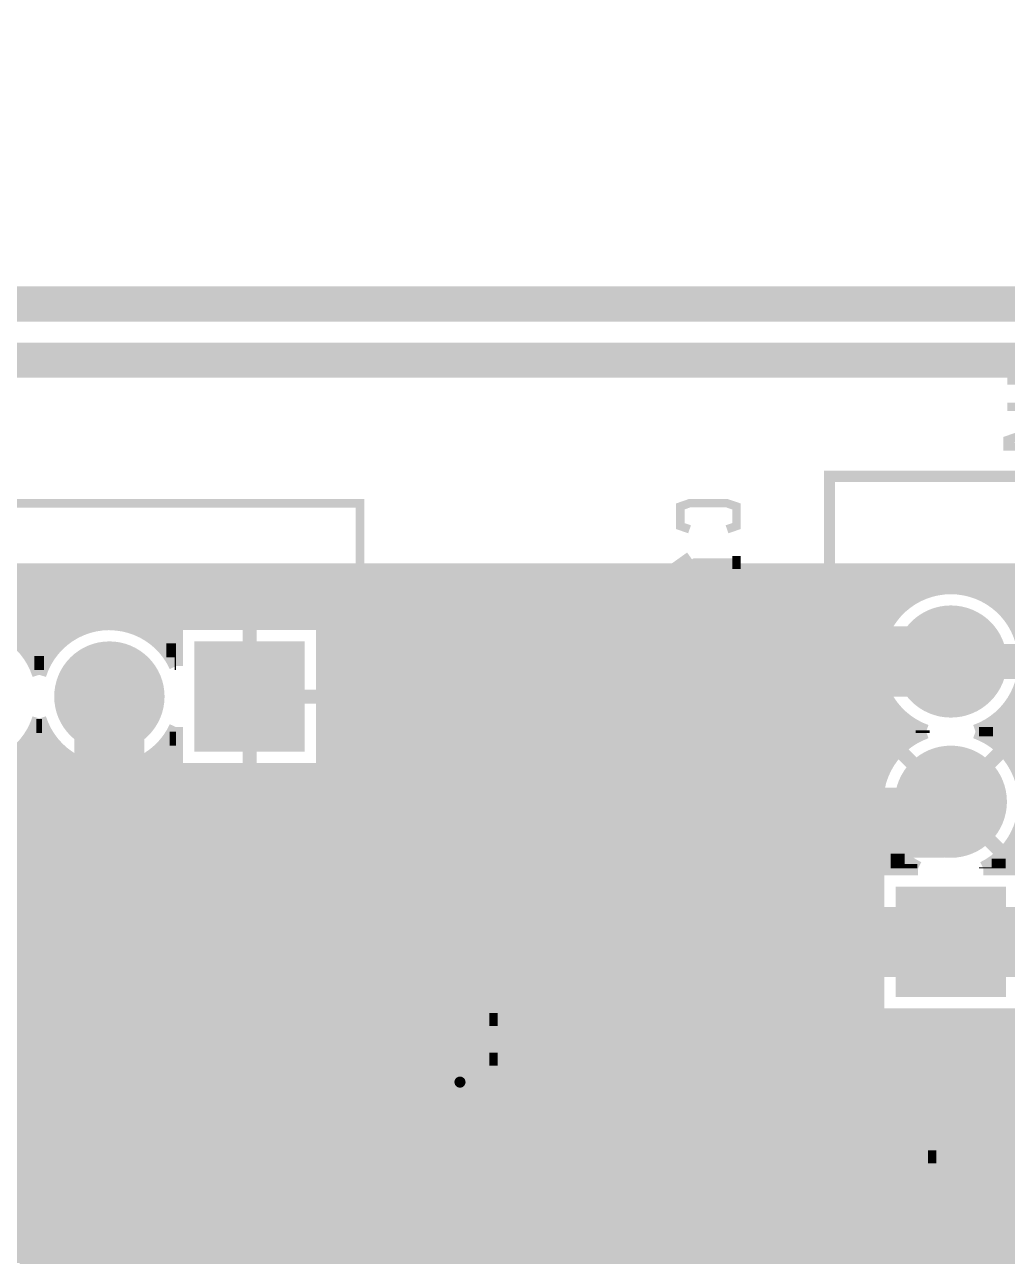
# Model space of a CAD drawing. Extents: x -20 to 155, y -92 to 168.
# Drawn here: x 105.15 to 122.94, y 107.33 to 129.65 of the extents above; entities that cross this region are included whole.
import ezdxf

# ---------------------------------------------------------------- set-up
doc = ezdxf.new("R2010")
doc.units = 0
doc.header["$MEASUREMENT"] = 0
doc.layers.get('0').update_dxf_attribs({"linetype": 'CONTINUOUS'})
for name, color, linetype in [('25-334-1_BOT', 7, 'CONTINUOUS'), ('25-334-1_DRD', 7, 'CONTINUOUS'), ('25-334-1_DRL', 2, 'CONTINUOUS'), ('25-334-1_IN1', 4, 'CONTINUOUS'), ('25-334-1_IN2', 3, 'CONTINUOUS'), ('25-334-1_SMB', 5, 'CONTINUOUS'), ('25-334-1_SMT', 10, 'CONTINUOUS'), ('25-334-1_SPB', 14, 'CONTINUOUS'), ('25-334-1_SSB', 12, 'CONTINUOUS'), ('25-334-1_TOP', 13, 'CONTINUOUS'), ('THRUHOLE_TAP', 7, 'CONTINUOUS')]:
    doc.layers.add(name, color=color, linetype=linetype)

# ---------------------------------------------------------------- blocks, each defined once
blk = doc.blocks.new('ROUND_6')
at = {"const_width": 1.016}
blk.add_lwpolyline([(-0.508, 0, 1), (0.508, 0, 1)], format="xyb", close=True, dxfattribs=at)
blk = doc.blocks.new('ROUND_18')
at = {"const_width": 0.99949}
blk.add_lwpolyline([(-0.499744, 0, 1), (0.499744, 0, 1)], format="xyb", close=True, dxfattribs=at)
blk = doc.blocks.new('SQUARE_19')
blk.add_solid([(0.99949, 0.99949), (0.99949, -0.99949), (-0.99949, 0.99949), (-0.99949, -0.99949)])
blk = doc.blocks.new('RECTANGLE_26')
blk.add_solid([(0.4826, 0.4064), (0.4826, -0.4064), (-0.4826, 0.4064), (-0.4826, -0.4064)])
blk = doc.blocks.new('ROUND_39')
at = {"const_width": 0.35052}
blk.add_lwpolyline([(-0.17526, 0, 1), (0.17526, 0, 1)], format="xyb", close=True, dxfattribs=at)
blk = doc.blocks.new('RECTANGLE_46')
blk.add_solid([(1.30048, 0.6477), (1.30048, -0.6477), (-1.30048, 0.6477), (-1.30048, -0.6477)])
blk = doc.blocks.new('ROUND_75')
at = {"const_width": 0.54991}
blk.add_lwpolyline([(-0.274954, 0, 1), (0.274954, 0, 1)], format="xyb", close=True, dxfattribs=at)
blk = doc.blocks.new('ROUND_81')
at = {"const_width": 0.50038}
blk.add_lwpolyline([(-0.25019, 0, 1), (0.25019, 0, 1)], format="xyb", close=True, dxfattribs=at)
blk = doc.blocks.new('ROUND_85')
at = {"const_width": 0.10033}
blk.add_lwpolyline([(-0.050164, 0, 1), (0.050164, 0, 1)], format="xyb", close=True, dxfattribs=at)
blk = doc.blocks.new('ROUND_42')
at = {"const_width": 0.35052}
blk.add_lwpolyline([(-0.17526, 0, 1), (0.17526, 0, 1)], format="xyb", close=True, dxfattribs=at)
blk = doc.blocks.new('ROUND_35')
at = {"const_width": 0.10033}
blk.add_lwpolyline([(-0.050164, 0, 1), (0.050164, 0, 1)], format="xyb", close=True, dxfattribs=at)
blk = doc.blocks.new('ROUND_71')
at = {"const_width": 0.50038}
blk.add_lwpolyline([(-0.25019, 0, 1), (0.25019, 0, 1)], format="xyb", close=True, dxfattribs=at)

msp = doc.modelspace()

# ---------------------------------------------------------------- linework, layer by layer
at = {"layer": '25-334-1_BOT'}
for points, const_width in [([(121.92, 118.11), (120.015, 118.11), (119.634, 118.491), (117.475, 118.491)], 1.27), ([(117.475, 118.491), (115.824, 118.491), (114.935, 117.602), (114.935, 107.2896), (114.8842, 107.2388), (113.03, 107.2388)], 0.635), ([(121.92, 115.57), (121.539, 115.189), (117.475, 115.189)], 1.27), ([(130.81, 112.4839), (126.65456, 112.4839), (126.111, 113.03), (121.92, 113.03)], 1.27), ([(113.03, 108.6612), (113.03, 110.49)], 0.254), ([(113.03, 110.49), (113.03, 108.6612), (113.03, 110.49)], 0.254), ([(113.03, 103.505), (114.935, 103.505), (114.935, 107.2896), (114.8842, 107.2388), (113.03, 107.2388)], 0.635)]:
    msp.add_lwpolyline(points, dxfattribs=dict(at, const_width=const_width))
at = {"layer": '25-334-1_DRD', "const_width": 0.254}
for points in [[(121.285, 118.745), (121.285, 117.475)], [(122.555, 118.745), (121.285, 118.745)], [(122.555, 118.745), (121.285, 117.475)], [(122.555, 117.475), (121.285, 118.745)], [(122.555, 117.475), (122.555, 118.745)], [(106.68, 118.11), (106.68, 116.84)], [(109.22, 118.11), (109.22, 116.84)], [(107.315, 117.475), (106.045, 117.475)], [(109.855, 117.475), (108.585, 117.475)], [(121.285, 117.475), (122.555, 117.475)], [(121.285, 116.205), (121.285, 114.935)], [(122.555, 116.205), (121.285, 116.205)], [(122.555, 116.205), (121.285, 114.935)], [(122.555, 114.935), (121.285, 116.205)], [(122.555, 114.935), (122.555, 116.205)], [(121.285, 114.935), (122.555, 114.935)], [(121.285, 113.665), (121.285, 112.395)], [(122.555, 113.665), (121.285, 113.665)], [(122.555, 113.665), (121.285, 112.395)], [(122.555, 112.395), (121.285, 113.665)], [(122.555, 112.395), (122.555, 113.665)], [(121.285, 112.395), (122.555, 112.395)], [(113.665, 111.125), (112.395, 109.855)], [(113.665, 109.855), (112.395, 111.125)], [(113.665, 111.125), (112.395, 109.855)], [(113.665, 109.855), (112.395, 111.125)], [(113.665, 111.125), (112.395, 109.855)], [(113.665, 109.855), (112.395, 111.125)]]:
    msp.add_lwpolyline(points, dxfattribs=at)
at = {"layer": '25-334-1_IN2', "const_width": 0.254}
for points in [[(134.874, 119.761), (99.06, 119.761)], [(105.1814, 119.761), (105.1814, 118.30304)], [(105.41, 119.761), (105.41, 117.8687)], [(105.6386, 119.761), (105.6386, 118.30304)], [(105.8672, 119.761), (105.8672, 118.52656)], [(106.0958, 119.761), (106.0958, 118.6688)], [(106.3244, 119.761), (106.3244, 118.75516)], [(106.553, 119.761), (106.553, 118.79834)], [(106.7816, 119.761), (106.7816, 118.80088)], [(107.0102, 119.761), (107.0102, 118.76278)], [(107.2388, 119.761), (107.2388, 118.6815)], [(107.4674, 119.761), (107.4674, 118.54688)], [(107.696, 119.761), (107.696, 118.33352)], [(107.9246, 119.761), (107.9246, 118.80596)], [(108.1532, 119.761), (108.1532, 118.80596)], [(108.3818, 119.761), (108.3818, 118.80596)], [(108.6104, 119.761), (108.6104, 118.80596)], [(108.839, 119.761), (108.839, 118.80596)], [(109.0676, 119.761), (109.0676, 118.80596)], [(109.2962, 119.761), (109.2962, 118.80596)], [(109.5248, 119.761), (109.5248, 118.80596)], [(109.7534, 119.761), (109.7534, 118.80596)], [(109.982, 119.761), (109.982, 118.80596)], [(110.2106, 119.761), (110.2106, 118.80596)], [(110.4392, 119.761), (110.4392, 118.80596)], [(110.6678, 119.761), (110.6678, 101.31298)], [(110.8964, 119.761), (110.8964, 101.54412)], [(111.125, 119.761), (111.125, 101.63302)], [(111.3536, 119.761), (111.3536, 101.63556)], [(111.5822, 119.761), (111.5822, 101.55936)], [(111.8108, 119.761), (111.8108, 101.35108)], [(112.0394, 119.761), (112.0394, 90.40876)], [(112.268, 119.761), (112.268, 90.24112)], [(112.4966, 119.761), (112.4966, 70.7644)], [(112.7252, 119.761), (112.7252, 70.5358)], [(112.9538, 119.761), (112.9538, 70.3072)], [(113.1824, 119.761), (113.1824, 70.0786)], [(113.411, 119.761), (113.411, 69.85)], [(113.6396, 119.761), (113.6396, 69.6214)], [(113.8682, 119.761), (113.8682, 69.3928)], [(114.0968, 119.761), (114.0968, 69.1642)], [(114.3254, 119.761), (114.3254, 90.08872)], [(114.554, 119.761), (114.554, 90.35288)], [(114.7826, 119.761), (114.7826, 90.45194)], [(115.0112, 119.761), (115.0112, 90.46464)], [(115.2398, 119.761), (115.2398, 90.39606)], [(115.4684, 119.761), (115.4684, 90.21064)], [(115.697, 119.761), (115.697, 73.78192)], [(115.9256, 119.761), (115.9256, 101.38664)], [(116.1542, 119.761), (116.1542, 101.57206)], [(116.3828, 119.761), (116.3828, 101.64064)], [(116.6114, 119.761), (116.6114, 101.62794)], [(116.84, 119.761), (116.84, 101.52888)], [(117.0686, 119.761), (117.0686, 101.26472)], [(117.2972, 119.761), (117.2972, 65.9638)], [(117.5258, 119.761), (117.5258, 65.7352)], [(117.7544, 119.761), (117.7544, 65.659)], [(117.983, 119.761), (117.983, 96.8248)], [(118.2116, 119.761), (118.2116, 97.34296)], [(118.4402, 119.761), (118.4402, 97.59696)], [(118.6688, 119.761), (118.6688, 97.75952)], [(118.8974, 119.761), (118.8974, 97.8662)], [(119.126, 119.761), (119.126, 97.92716)], [(119.3546, 119.761), (119.3546, 97.95002)], [(119.5832, 119.761), (119.5832, 97.93478)], [(119.8118, 119.761), (119.8118, 97.88398)], [(120.0404, 119.761), (120.0404, 97.78746)], [(120.269, 119.761), (120.269, 97.64014)], [(120.4976, 119.761), (120.4976, 97.41154)], [(120.7262, 119.761), (120.7262, 118.7323)], [(120.9548, 119.761), (120.9548, 119.04726)], [(121.1834, 119.761), (121.1834, 119.23522)], [(121.412, 119.761), (121.412, 119.35714)], [(121.6406, 119.761), (121.6406, 119.42572)], [(121.8692, 119.761), (121.8692, 119.45366)], [(122.0978, 119.761), (122.0978, 119.4435)], [(122.3264, 119.761), (122.3264, 119.3927)], [(122.555, 119.761), (122.555, 119.29618)], [(122.7836, 119.761), (122.7836, 119.14124)], [(123.0122, 119.761), (123.0122, 118.8974)], [(152.4, 119.6848), (99.06, 119.6848)], [(148.67636, 119.4562), (99.06, 119.4562)], [(121.16816, 119.2276), (99.06, 119.2276)], [(148.1963, 119.2276), (122.6693, 119.2276)], [(120.90908, 118.999), (99.06, 118.999)], [(147.9169, 118.999), (122.93092, 118.999)], [(106.37774, 118.7704), (104.44226, 118.7704)], [(107.88904, 118.7704), (106.98226, 118.7704)], [(110.55096, 118.80596), (107.88904, 118.80596)], [(107.88904, 118.80596), (107.88904, 118.02618)], [(109.22, 118.80596), (109.22, 117.475)], [(110.55096, 118.80596), (110.55096, 116.14404)], [(120.74652, 118.7704), (110.55096, 118.7704)], [(105.88498, 118.5418), (104.93502, 118.5418)], [(107.88904, 118.5418), (107.47502, 118.5418)], [(120.64492, 118.5418), (110.55096, 118.5418)], [(105.64622, 118.3132), (105.17124, 118.3132)], [(107.88904, 118.3132), (107.71124, 118.3132)], [(120.58904, 118.3132), (110.55096, 118.3132)], [(105.49636, 118.0846), (105.3211, 118.0846)], [(107.88904, 118.0846), (107.8611, 118.0846)], [(120.5738, 118.0846), (110.55096, 118.0846)], [(120.59666, 117.856), (110.55096, 117.856)], [(109.22, 116.14404), (109.22, 117.475)], [(110.55096, 117.475), (109.22, 117.475)], [(120.6627, 117.6274), (110.55096, 117.6274)], [(120.7262, 117.4877), (120.7262, 116.1923)], [(120.777, 117.3988), (110.55096, 117.3988)], [(123.0122, 117.3226), (123.0122, 116.3574)], [(147.39366, 117.3988), (123.063, 117.3988)], [(105.41, 117.07876), (105.41, 83.20786)], [(120.9548, 117.1702), (110.55096, 117.1702)], [(120.9548, 117.1702), (120.9548, 116.50726)], [(122.7836, 117.07622), (122.7836, 116.60124)], [(147.44446, 117.1702), (122.88266, 117.1702)], [(105.4608, 116.9416), (105.3592, 116.9416)], [(107.88904, 116.92128), (107.88904, 116.14404)], [(121.25198, 116.9416), (110.55096, 116.9416)], [(121.1834, 116.98224), (121.1834, 116.69522)], [(121.412, 116.86286), (121.412, 116.81714)], [(122.555, 116.92382), (122.555, 116.75618)], [(147.52574, 116.9416), (122.58802, 116.9416)], [(105.1814, 116.64696), (105.1814, 78.0796)], [(105.59034, 116.713), (105.22966, 116.713)], [(105.6386, 116.64696), (105.6386, 88.55964)], [(107.696, 116.61648), (107.696, 83.55584)], [(107.88904, 116.713), (107.76966, 116.713)], [(121.2088, 116.713), (110.55096, 116.713)], [(147.64512, 116.713), (122.6312, 116.713)], [(105.791, 116.4844), (105.02646, 116.4844)], [(105.8672, 116.4209), (105.8672, 88.74506)], [(107.4674, 116.40312), (107.4674, 83.7438)], [(107.88904, 116.4844), (107.56646, 116.4844)], [(120.93194, 116.4844), (110.55096, 116.4844)], [(120.9675, 116.5225), (121.92, 115.57)], [(122.8725, 116.5225), (121.92, 115.57)], [(147.81276, 116.4844), (122.90806, 116.4844)], [(106.1466, 116.2558), (104.67086, 116.2558)], [(106.0958, 116.27866), (106.0958, 88.81364)], [(106.3244, 116.1923), (106.3244, 88.80094)], [(106.553, 116.15166), (106.553, 88.70188)], [(106.7816, 116.14912), (106.7816, 88.43772)], [(107.0102, 116.18722), (107.0102, 83.94192)], [(107.88904, 116.2558), (107.21086, 116.2558)], [(107.2388, 116.2685), (107.2388, 83.86572)], [(110.55096, 116.14404), (107.88904, 116.14404)], [(107.9246, 116.14404), (107.9246, 83.25358)], [(108.1532, 116.14404), (108.1532, 75.1078)], [(108.3818, 116.14404), (108.3818, 74.8792)], [(108.6104, 116.14404), (108.6104, 74.6506)], [(108.839, 116.14404), (108.839, 74.422)], [(109.0676, 116.14404), (109.0676, 74.1934)], [(109.2962, 116.14404), (109.2962, 73.9648)], [(109.5248, 116.14404), (109.5248, 73.7362)], [(109.7534, 116.14404), (109.7534, 73.5076)], [(109.982, 116.14404), (109.982, 73.279)], [(110.2106, 116.14404), (110.2106, 73.0504)], [(110.4392, 116.14404), (110.4392, 72.8218)], [(120.76176, 116.2558), (110.55096, 116.2558)], [(120.65254, 116.0272), (99.06, 116.0272)], [(120.59412, 115.7986), (99.06, 115.7986)], [(120.5738, 115.57), (99.06, 115.57)], [(120.9675, 114.6175), (121.92, 115.57)], [(122.8725, 114.6175), (121.92, 115.57)], [(120.59412, 115.3414), (99.06, 115.3414)], [(120.65254, 115.1128), (99.06, 115.1128)], [(120.76176, 114.8842), (99.06, 114.8842)], [(120.7262, 114.9477), (120.7262, 114.36096)], [(120.93194, 114.6556), (99.06, 114.6556)], [(120.9548, 114.6302), (120.9548, 114.36096)], [(152.4, 114.6556), (122.90806, 114.6556)], [(123.0122, 114.7826), (123.0122, 114.36096)], [(121.2088, 114.427), (99.06, 114.427)], [(121.32818, 114.36096), (120.58904, 114.36096)], [(120.58904, 114.36096), (120.58904, 111.69904)], [(121.1834, 114.44224), (121.1834, 114.36096)], [(123.25096, 114.36096), (122.50928, 114.36096)], [(122.555, 114.38382), (122.555, 114.36096)], [(152.4, 114.427), (122.6312, 114.427)], [(122.7836, 114.53622), (122.7836, 114.36096)], [(120.58904, 114.1984), (99.06, 114.1984)], [(120.58904, 113.9698), (76.64196, 113.9698)], [(120.58904, 113.7412), (76.80452, 113.7412)], [(120.58904, 113.5126), (76.9112, 113.5126)], [(120.58904, 113.284), (76.97216, 113.284)], [(120.58904, 113.0554), (76.99502, 113.0554)], [(120.58904, 112.8268), (76.97978, 112.8268)], [(120.58904, 112.5982), (76.92898, 112.5982)], [(120.58904, 112.3696), (76.83246, 112.3696)], [(120.58904, 112.141), (76.68514, 112.141)], [(120.58904, 111.9124), (101.092, 111.9124)], [(147.3708, 111.6838), (101.092, 111.6838)], [(123.25096, 111.69904), (120.58904, 111.69904)], [(120.7262, 111.69904), (120.7262, 97.0026)], [(120.9548, 111.69904), (120.9548, 92.98178)], [(121.1834, 111.69904), (121.1834, 92.61602)], [(121.412, 111.69904), (121.412, 87.3633)], [(121.6406, 111.69904), (121.6406, 65.659)], [(121.8692, 111.69904), (121.8692, 80.71866)], [(122.0978, 111.69904), (122.0978, 81.00314)], [(122.3264, 111.69904), (122.3264, 81.10982)], [(122.555, 111.69904), (122.555, 81.1276)], [(122.7836, 111.69904), (122.7836, 81.06664)], [(123.0122, 111.69904), (123.0122, 80.89138)], [(147.3708, 111.4552), (101.092, 111.4552)], [(147.3708, 111.2266), (101.092, 111.2266)], [(147.3708, 110.998), (101.092, 110.998)], [(147.3708, 110.7694), (101.092, 110.7694)], [(147.3708, 110.5408), (101.092, 110.5408)], [(152.4, 110.3122), (101.092, 110.3122)], [(152.4, 110.0836), (101.092, 110.0836)], [(152.4, 109.855), (101.092, 109.855)], [(152.4, 109.6264), (101.092, 109.6264)], [(152.4, 109.3978), (101.092, 109.3978)], [(152.4, 109.1692), (101.092, 109.1692)], [(152.4, 108.9406), (101.092, 108.9406)], [(152.4, 108.712), (101.092, 108.712)], [(152.4, 108.4834), (101.092, 108.4834)], [(152.4, 108.2548), (86.741, 108.2548)], [(152.4, 108.0262), (86.741, 108.0262)], [(152.4, 107.7976), (86.741, 107.7976)], [(135.98652, 107.569), (86.741, 107.569)], [(135.5344, 107.3404), (86.741, 107.3404)]]:
    msp.add_lwpolyline(points, dxfattribs=at)
for points in [[(121.92, 119.4562, 0.4142136), (120.5738, 118.11)], [(123.2662, 118.11, 0.4142136), (121.92, 119.4562)], [(105.41, 117.8687, 0.3286705), (104.14, 118.80342)], [(106.68, 118.80596, 0.3286704), (105.41, 117.8687)], [(107.88904, 118.02618, 0.2938068), (106.68, 118.80342)], [(120.5738, 118.11, 0.3182174), (121.47296, 116.84)], [(122.36704, 116.84, 0.3182175), (123.2662, 118.11)], [(104.14, 116.14404, 0.328165), (105.41, 117.07876)], [(105.41, 117.07876, 0.3281646), (106.68, 116.14404)], [(106.68, 116.14404, 0.2933356), (107.88904, 116.92128)], [(121.47296, 116.84, 0.3182175), (120.5738, 115.57)], [(123.2662, 115.57, 0.3182174), (122.36704, 116.84)], [(120.5738, 115.57, 0.2863608), (121.32818, 114.36096)], [(122.50928, 114.36096, 0.2868196), (123.2662, 115.57)]]:
    msp.add_lwpolyline(points, format="xyb", dxfattribs=at)
at = {"layer": '25-334-1_SSB'}
for points, const_width in [([(122.94616, 122.72518), (123.79198, 122.72518), (123.96216, 122.7836), (123.96216, 123.1392), (123.79198, 123.20016), (122.94616, 123.20016)], 0.1524), ([(123.6218, 121.88698), (123.6218, 122.36196), (122.94616, 122.1232), (122.94616, 122.00636), (123.96216, 122.00636)], 0.1524), ([(119.92102, 109.67466), (119.72036, 109.66958), (119.72036, 121.46534), (127.61468, 121.46534), (127.61468, 109.67466), (119.92102, 109.67466)], 0.20066), ([(111.21898, 120.97512), (110.7186, 120.97512), (89.91854, 120.97512), (89.4207, 120.97512), (89.4207, 111.77524), (89.91854, 111.77524), (110.7186, 111.77524), (111.21898, 111.77524), (111.21898, 120.97512)], 0.1524), ([(117.86616, 120.50522), (118.03634, 120.56364), (118.03634, 120.91924), (117.86616, 120.97766), (117.18798, 120.97766), (117.02034, 120.91924), (117.02034, 120.56364), (117.18798, 120.50522)], 0.1524), ([(118.03634, 119.90324), (117.02034, 119.90324), (117.18798, 120.02262)], 0.1524), ([(118.03634, 119.78386), (118.03634, 120.02262)], 0.1524), ([(118.618, 114.3), (115.951, 114.3), (115.951, 119.38), (118.999, 119.38), (118.999, 114.3), (118.618, 114.3)], 0.1524), ([(113.46942, 112.22736), (113.63706, 112.28832), (113.63706, 112.64392), (113.46942, 112.70234), (112.79124, 112.70234), (112.62106, 112.64392), (112.62106, 112.28832), (112.79124, 112.22736)], 0.1524), ([(113.63706, 111.62792), (112.62106, 111.62792), (112.79124, 111.74476)], 0.1524), ([(113.63706, 111.50854), (113.63706, 111.74476)], 0.1524), ([(120.3579, 111.05134), (120.3579, 110.08614)], 0.20066), ([(120.53824, 111.07928), (120.53824, 110.06074)], 0.20066), ([(120.71858, 111.03864), (120.71858, 110.09884)], 0.20066), ([(113.63706, 110.90656), (112.62106, 110.90656), (112.79124, 111.02594)], 0.1524), ([(113.63706, 110.78972), (113.63706, 111.02594)], 0.1524), ([(120.17756, 110.9472), (120.17756, 110.19028)], 0.20066), ([(120.86082, 110.9472), (120.17756, 110.9472)], 0.20066), ([(120.89638, 110.9091), (120.89638, 110.22838)], 0.20066), ([(121.02846, 110.58906), (120.00992, 110.58906)], 0.20066), ([(120.98782, 110.76686), (120.05056, 110.76686)], 0.20066), ([(113.12906, 110.36554), (113.12906, 110.00994), (113.29924, 109.95152), (113.46942, 109.95152), (113.63706, 110.00994), (113.63706, 110.36554), (113.46942, 110.42396), (113.29924, 110.42396), (112.62106, 110.18774)], 0.1524), ([(121.00306, 110.40872), (120.03532, 110.40872)], 0.20066), ([(120.89892, 110.22838), (120.13946, 110.22838)], 0.20066), ([(113.8555, 109.4105), (113.8555, 106.4895), (112.2172, 106.4895), (112.2172, 109.4105), (113.8555, 109.4105)], 0.1524), ([(121.58218, 109.25302), (121.58218, 109.0168)], 0.1524), ([(121.58218, 109.13618), (122.59818, 109.13618), (122.428, 109.0168)], 0.1524), ([(115.64366, 107.57154), (116.48948, 107.57154), (116.65966, 107.62996), (116.65966, 107.98556), (116.48948, 108.04652), (115.64366, 108.04652)], 0.1524)]:
    msp.add_lwpolyline(points, dxfattribs=dict(at, const_width=const_width))
at = {"layer": '25-334-1_SSB', "const_width": 0.20066}
for points in [[(120.52046, 111.07928, 0.4142136), (120.00992, 110.56874)], [(121.02846, 110.56874, 0.4142136), (120.52046, 111.07674)], [(120.00992, 110.56874, 0.4142136), (120.52046, 110.0582)], [(120.52046, 110.06074, 0.4142136), (121.02846, 110.56874)]]:
    msp.add_lwpolyline(points, format="xyb", dxfattribs=at)
at = {"layer": '25-334-1_TOP'}
for points, const_width in [([(140.335, 130.556), (132.334, 130.556), (126.365, 124.587), (101.092, 124.587), (99.06, 122.555)], 0.635), ([(99.06, 113.284), (99.314, 113.284), (100.33, 114.3), (100.33, 121.285), (102.616, 123.571), (127.381, 123.571), (128.27, 124.46), (132.715, 124.46)], 0.635), ([(121.92, 118.11), (144.399, 118.11), (148.209, 121.92), (149.86, 121.92)], 0.635), ([(121.92, 113.03), (107.823, 113.03), (106.68, 114.173), (106.68, 117.475)], 1.27)]:
    msp.add_lwpolyline(points, dxfattribs=dict(at, const_width=const_width))

# ---------------------------------------------------------------- block references
at = {"layer": '25-334-1_BOT'}
for name, p in [('RECTANGLE_46', (117.475, 118.491)), ('ROUND_6', (121.92, 118.11)), ('ROUND_18', (106.68, 117.475)), ('SQUARE_19', (109.22, 117.475)), ('ROUND_6', (121.92, 115.57)), ('RECTANGLE_46', (117.475, 115.189)), ('SQUARE_19', (121.92, 113.03)), ('ROUND_39', (113.03, 110.49)), ('RECTANGLE_26', (113.03, 108.6612)), ('RECTANGLE_26', (113.03, 107.2388))]:
    msp.add_blockref(name, p, dxfattribs=at)
at = {"layer": '25-334-1_DRL'}
for name, p in [('ROUND_75', (121.92, 118.11)), ('ROUND_81', (106.68, 117.475)), ('ROUND_81', (109.22, 117.475)), ('ROUND_75', (121.92, 115.57)), ('ROUND_75', (121.92, 113.03)), ('ROUND_85', (113.03, 110.49))]:
    msp.add_blockref(name, p, dxfattribs=at)
at = {"layer": '25-334-1_IN1'}
for name, p in [('ROUND_6', (121.92, 118.11)), ('ROUND_18', (106.68, 117.475)), ('SQUARE_19', (109.22, 117.475)), ('ROUND_6', (121.92, 115.57)), ('SQUARE_19', (121.92, 113.03)), ('ROUND_42', (113.03, 110.49))]:
    msp.add_blockref(name, p, dxfattribs=at)
at = {"layer": '25-334-1_IN2'}
for name, p in [('ROUND_6', (121.92, 118.11)), ('ROUND_18', (106.68, 117.475)), ('SQUARE_19', (109.22, 117.475)), ('ROUND_6', (121.92, 115.57)), ('SQUARE_19', (121.92, 113.03)), ('ROUND_42', (113.03, 110.49))]:
    msp.add_blockref(name, p, dxfattribs=at)
at = {"layer": '25-334-1_SMB'}
for name, p in [('RECTANGLE_46', (117.475, 118.491)), ('ROUND_6', (121.92, 118.11)), ('ROUND_18', (106.68, 117.475)), ('SQUARE_19', (109.22, 117.475)), ('ROUND_6', (121.92, 115.57)), ('RECTANGLE_46', (117.475, 115.189)), ('SQUARE_19', (121.92, 113.03)), ('RECTANGLE_26', (113.03, 108.6612)), ('RECTANGLE_26', (113.03, 107.2388))]:
    msp.add_blockref(name, p, dxfattribs=at)
at = {"layer": '25-334-1_SMT'}
for name, p in [('ROUND_6', (121.92, 118.11)), ('ROUND_18', (106.68, 117.475)), ('SQUARE_19', (109.22, 117.475)), ('ROUND_6', (121.92, 115.57)), ('SQUARE_19', (121.92, 113.03))]:
    msp.add_blockref(name, p, dxfattribs=at)
at = {"layer": '25-334-1_SPB'}
for name, p in [('RECTANGLE_46', (117.475, 118.491)), ('RECTANGLE_46', (117.475, 115.189)), ('RECTANGLE_26', (113.03, 108.6612)), ('RECTANGLE_26', (113.03, 107.2388))]:
    msp.add_blockref(name, p, dxfattribs=at)
at = {"layer": '25-334-1_TOP'}
for name, p in [('ROUND_6', (121.92, 118.11)), ('ROUND_18', (106.68, 117.475)), ('SQUARE_19', (109.22, 117.475)), ('ROUND_6', (121.92, 115.57)), ('SQUARE_19', (121.92, 113.03)), ('ROUND_39', (113.03, 110.49))]:
    msp.add_blockref(name, p, dxfattribs=at)
at = {"layer": 'THRUHOLE_TAP'}
for name, p in [('ROUND_75', (121.92, 118.11)), ('ROUND_71', (106.68, 117.475)), ('ROUND_71', (109.22, 117.475)), ('ROUND_75', (121.92, 115.57)), ('ROUND_75', (121.92, 113.03)), ('ROUND_35', (113.03, 110.49))]:
    msp.add_blockref(name, p, dxfattribs=at)

doc.saveas('drawing.dxf')
